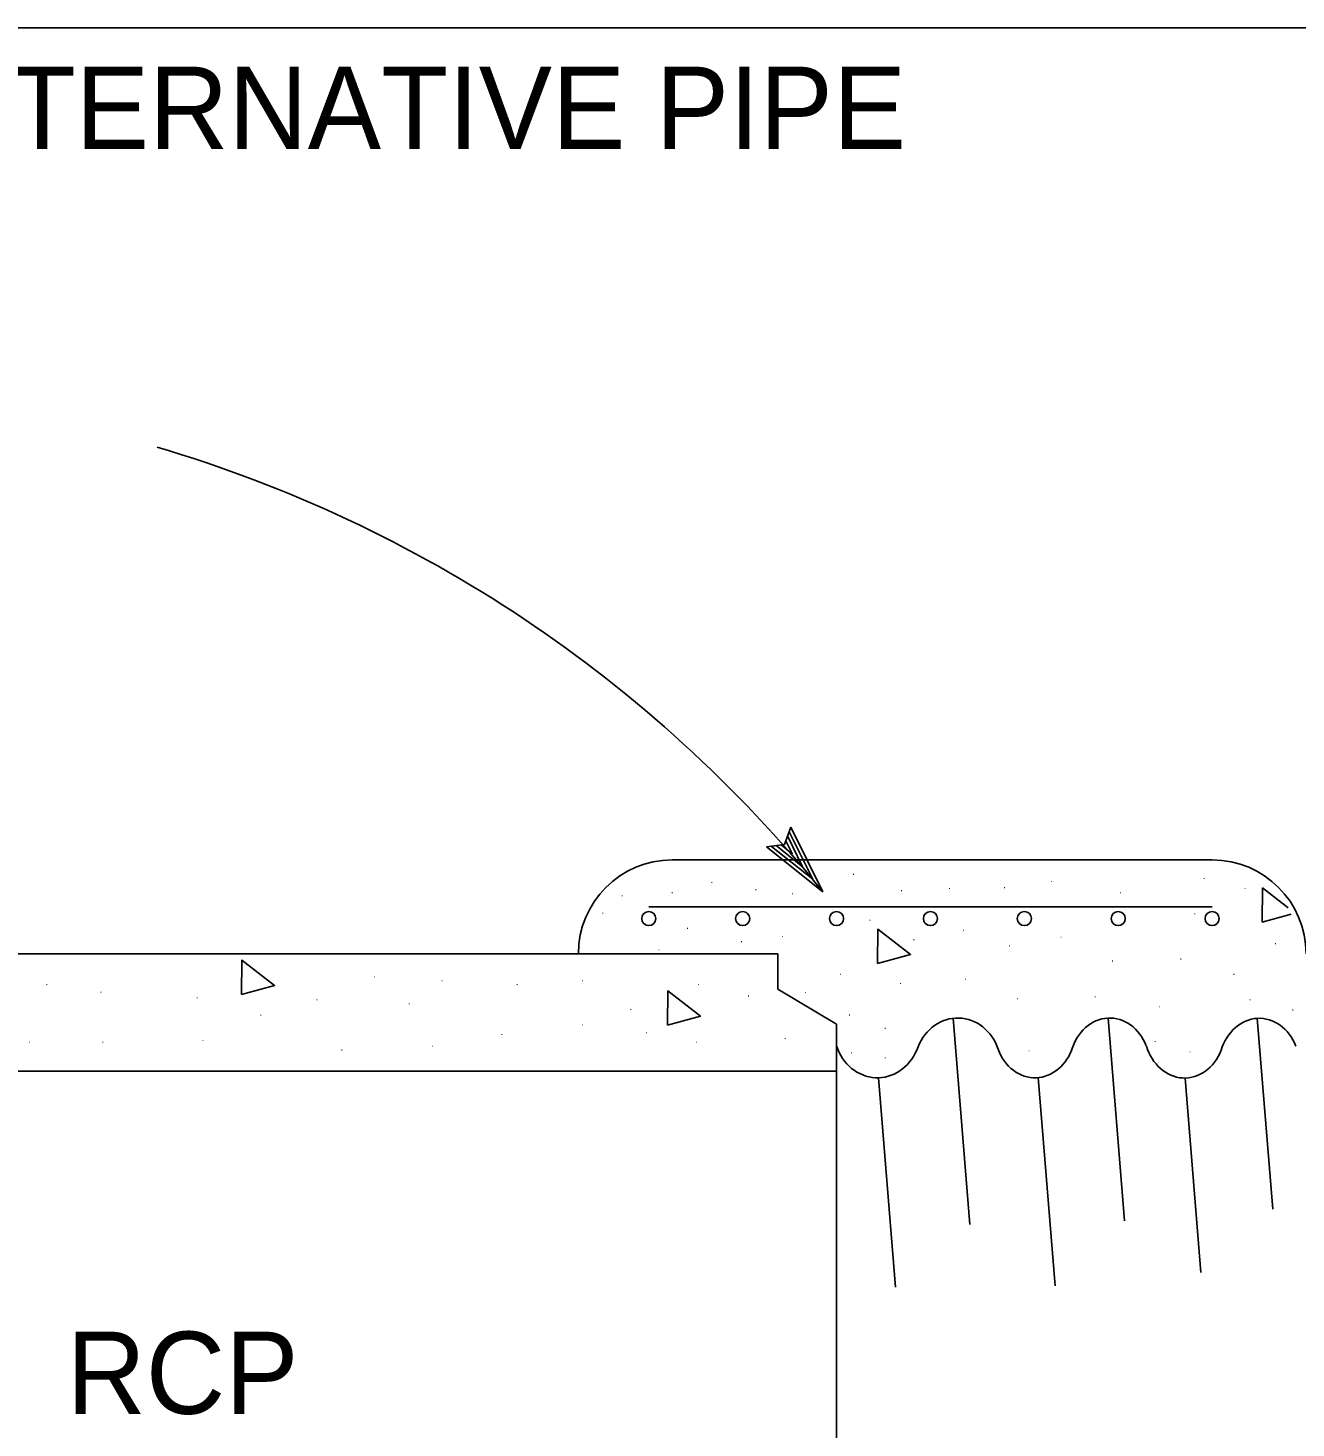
# Model space of a CAD drawing. Extents: x -894 to 866, y -476 to 714.
# Drawn here: x 379.6 to 487.6, y 356.7 to 475.9 of the extents above; entities that cross this region are included whole.
import ezdxf

# ---------------------------------------------------------------- set-up
doc = ezdxf.new("R2010")
doc.units = 0
for name, color, linetype in [('56 Stage 3 Anno', 7, 'Continuous'), ('57 Undefined', 7, 'Continuous'), ('59 Sndwall Anno', 7, 'Continuous'), ('60 Nongeo Data', 7, 'Continuous')]:
    doc.layers.add(name, color=color, linetype=linetype)

msp = doc.modelspace()

# ---------------------------------------------------------------- linework, layer by layer
at = {"layer": '56 Stage 3 Anno'}
for p, q in [((290.22, 475.9), (496.66, 475.9)), ((444.06, 406.36), (444.6, 407.83)), ((444.6, 407.83), (444.6, 407.83)), ((444.6, 407.83), (447.33, 402.32)), ((444.17, 406.67), (444.73, 405.55)), ((444.33, 407.03), (445.6, 404.47)), ((444.46, 407.44), (446.47, 403.4)), ((442.53, 406.15), (444.06, 406.36)), ((447.33, 402.32), (442.53, 406.15)), ((442.53, 406.15), (442.53, 406.15)), ((446.46, 403.4), (442.95, 406.19)), ((445.6, 404.47), (443.33, 406.27)), ((444.73, 405.55), (443.76, 406.32)), ((447.33, 402.32), (447.33, 402.32))]:
    msp.add_line(p, q, dxfattribs=at)
msp.add_arc((358.12, 330.13), 114.76, 38.9783, 73.5542, dxfattribs=at)
at = {"layer": '59 Sndwall Anno'}
for points in [[(484.75, 399.75), (484.77, 402.67)], [(484.77, 402.67), (486.96, 400.98)], [(487.21, 400.42), (484.75, 399.75)]]:
    msp.add_lwpolyline(points, dxfattribs=at)
for points in [[(451.97, 396.22), (452, 399.14), (454.79, 396.98)], [(397.79, 393.59), (397.82, 396.52), (400.61, 394.36)], [(434.08, 390.96), (434.1, 393.89), (436.89, 391.73)]]:
    msp.add_lwpolyline(points, close=True, dxfattribs=at)
at = {"layer": '60 Nongeo Data'}
for p, q in [((434.49, 405.05), (480.49, 405.05)), ((432.49, 401.05), (480.49, 401.05)), ((351.49, 397.05), (443.49, 397.05)), ((443.49, 397.05), (443.49, 394.05)), ((443.49, 394.05), (448.49, 391.05)), ((458.43, 391.56), (459.84, 374.01)), ((471.63, 391.58), (473.02, 374.32)), ((484.33, 391.56), (485.65, 375.31)), ((448.49, 308.05), (448.49, 391.05)), ((351.49, 387.05), (448.49, 387.05)), ((452.07, 386.5), (453.51, 368.65)), ((465.68, 386.51), (467.12, 368.78)), ((478.2, 386.47), (479.54, 369.91))]:
    msp.add_line(p, q, dxfattribs=at)
for centre in [(432.49, 400.05), (440.49, 400.05), (448.49, 400.05), (456.49, 400.05), (464.49, 400.05), (472.49, 400.05), (480.49, 400.05)]:
    msp.add_circle(centre, 0.6, dxfattribs=at)
for centre, start, end in [((434.49, 397.05), 90, 180), ((480.49, 397.05), 0, 90)]:
    msp.add_arc(centre, 8, start, end, dxfattribs=at)
for centre, major_axis, ratio, start_param, end_param in [((458.81, 387.47), (0, -4.11), 0.9, 2.009323, 4.369357), ((471.76, 387.47), (0, -4.11), 0.837736, 2.009323, 4.369357), ((484.5, 387.45), (0, -4.11), 0.837736, 2.009323, 4.369357), ((451.97, 390.61), (0, -4.12), 0.9, 5.057568, 7.413308), ((465.4, 390.61), (0, -4.12), 0.837736, 5.057568, 7.413308), ((478.14, 390.59), (0, -4.12), 0.837736, 5.057568, 7.413308)]:
    msp.add_ellipse(centre, major_axis=major_axis, ratio=ratio, start_param=start_param, end_param=end_param, dxfattribs=at)

# ---------------------------------------------------------------- texts
at = {"layer": '57 Undefined'}
for s, p in [('FOR RCP OR ALTERNATIVE PIPE', (305.14, 465.6)), ('RCP', (382.88, 357.87))]:
    msp.add_text(s, height=7, dxfattribs=at).set_placement(p)
at = {"layer": '59 Sndwall Anno'}
for p in [(437.76, 403.08), (449.83, 403.77), (466.68, 403.16), (479.7, 403.42), (430.12, 401.95), (434.38, 402.21), (441.5, 402.47), (444.62, 402.12), (453.91, 402.38), (458, 402.56), (462.68, 402.64), (472.58, 402.21), (483.18, 402.56), (428.47, 400.47), (451.22, 399.86), (435.68, 399.17), (443.76, 398.47), (454.96, 398.21), (459.21, 399), (467.5, 398.42), (433.25, 397.35), (440.28, 398.04), (463.12, 397.69), (485.78, 397.87), (471.89, 396.39), (477.71, 396.56), (409.02, 395.05), (414.76, 394.72), (426.75, 394.72), (448.7, 395.26), (459.38, 394.83), (482.22, 395.26), (381.1, 394.4), (385.7, 393.74), (421.16, 394.4), (436.6, 394.4), (440.87, 393.41), (445.75, 393.7), (453.83, 394.48), (393.91, 393.25), (404.09, 393.08), (411.97, 392.75), (430.85, 392.26), (463.81, 393.18), (470.41, 393.35), (475.88, 392.48), (483.61, 393.09), (487.26, 392.22), (399.33, 391.77), (449.49, 391.79), (419.85, 390.13), (426.75, 390.95), (432.17, 390.29), (443.99, 389.8), (452.52, 390.66), (379.63, 389.47), (385.87, 389.47), (394.4, 389.63), (406.22, 388.81), (413.94, 389.14), (436.43, 389.47), (464.77, 388.75), (475.53, 389.53), (478.49, 388.66), (449.66, 388.58), (452.52, 388.14)]:
    msp.add_text('.', height=0.6, dxfattribs=at).set_placement(p)
at = {"layer": '60 Nongeo Data'}
msp.add_text('.', height=0.6, dxfattribs=at).set_placement((478.91, 400.4))

doc.saveas('drawing.dxf')
